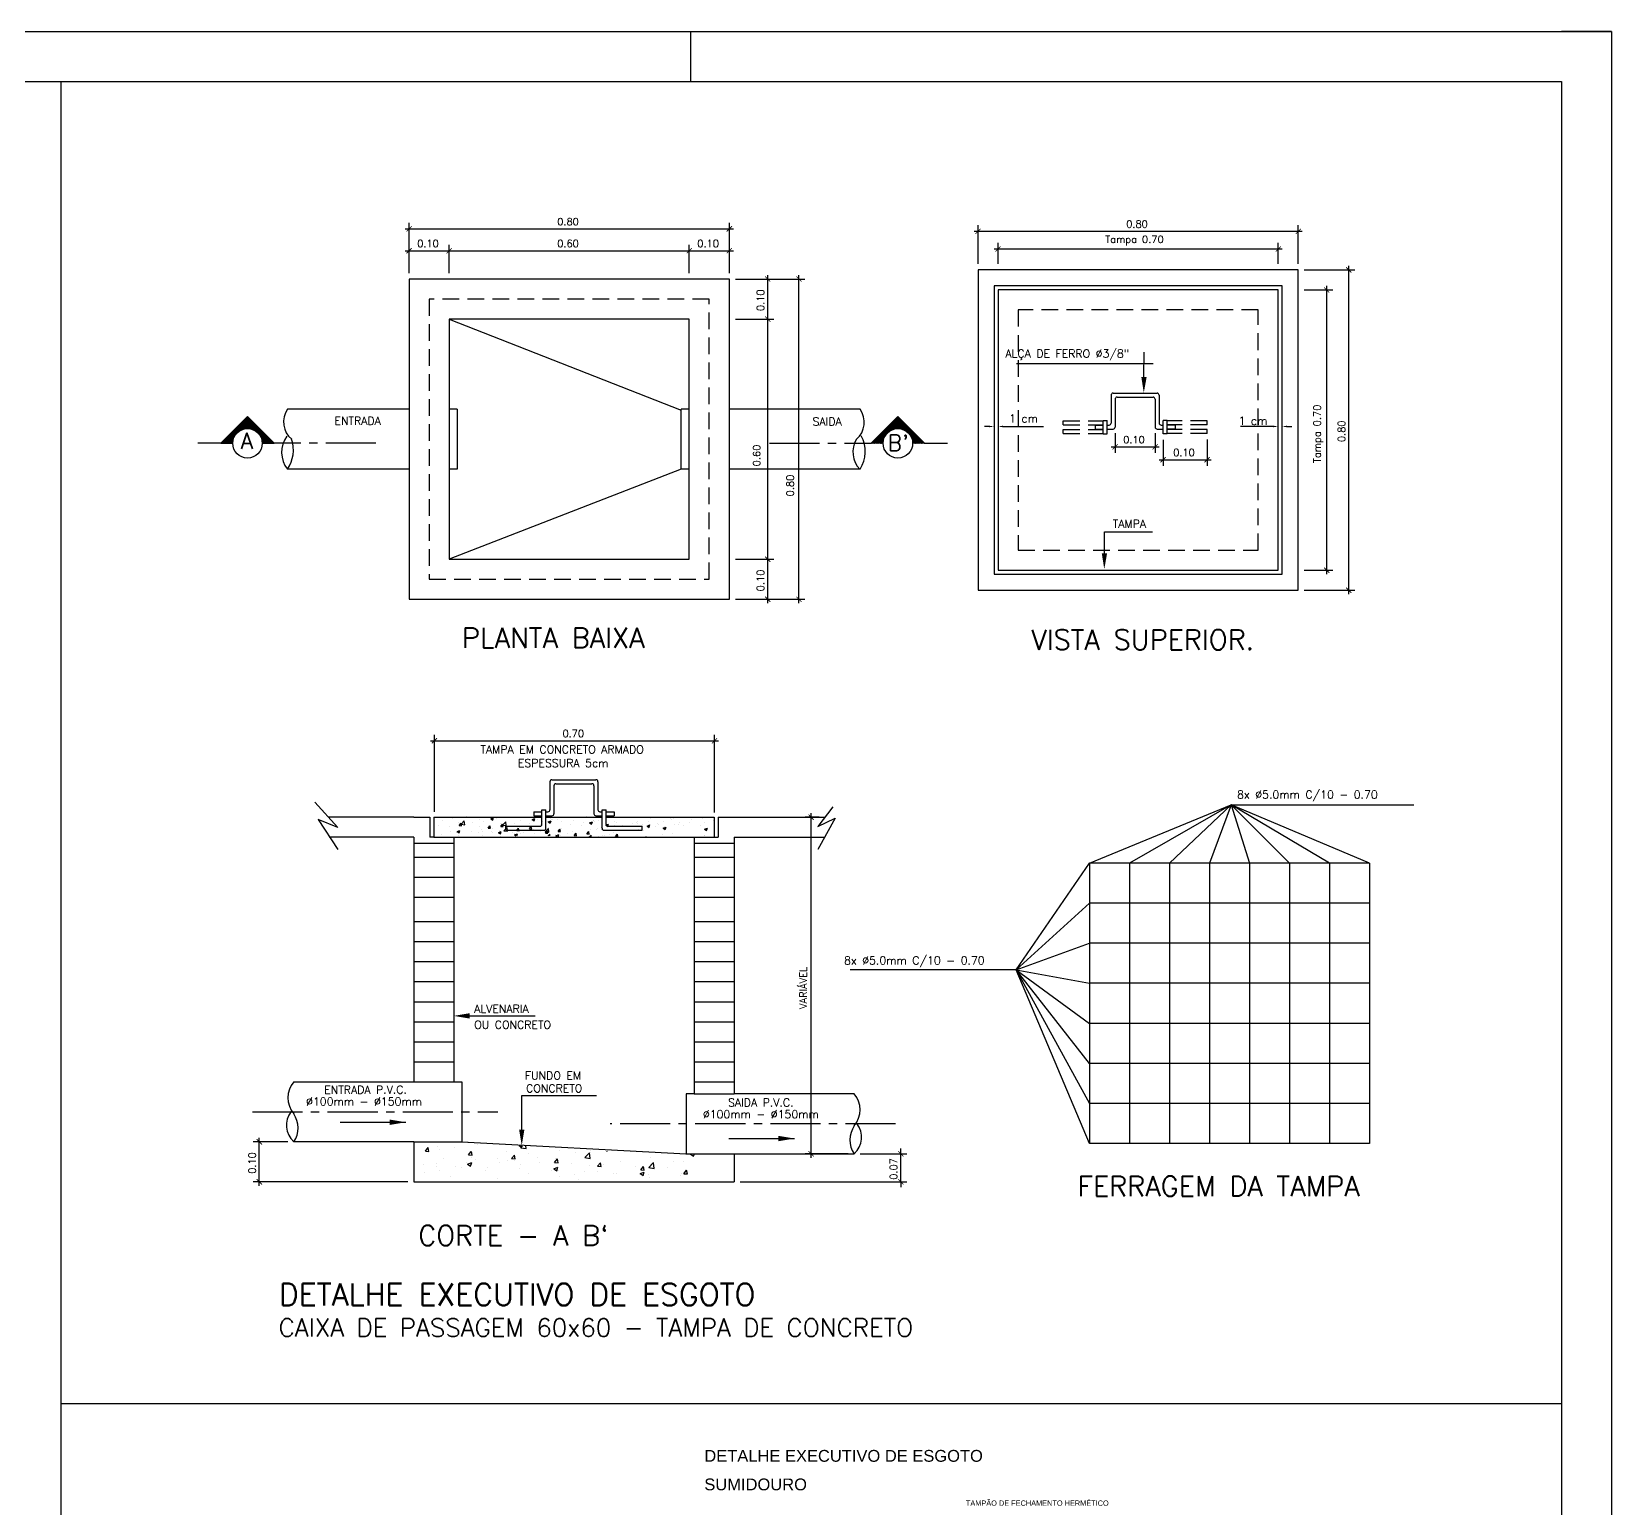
# Model space of a CAD drawing. Header units: millimetres. Extents: x 1111 to 1959, y -391 to -319.
# Drawn here: x 1489.32 to 1513, y -368.62 to -346.49 of the extents above; entities that cross this region are included whole.
import ezdxf
from ezdxf.enums import TextEntityAlignment as Align

# ---------------------------------------------------------------- set-up
doc = ezdxf.new("R2010")
doc.units = ezdxf.units.MM
for name, pattern in [('CENTER2', [1.125, 0.75, -0.125, 0.125, -0.125]), ('HIDDEN', [0.375, 0.25, -0.125]), ('HIDDENX2', [0.75, 0.5, -0.25])]:
    doc.linetypes.add(name, pattern=pattern)
for name, color, linetype in [('CERCAD-1', 1, 'Continuous'), ('CERCAD-2', 7, 'Continuous'), ('DETALLHES_CAIXAS', 3, 'Continuous'), ('LINHACORTE', 2, 'Continuous'), ('TEXTO', 3, 'Continuous'), ('TEXTO-TUBULACAO', 3, 'Continuous'), ('TXT_0', 7, 'Continuous'), ('TXT_1', 2, 'Continuous')]:
    doc.layers.add(name, color=color, linetype=linetype)
doc.layers.add('DI-Títulos', color=3, linetype='Continuous', lineweight=30)
doc.layers.add('TQ-Tubos detalhe', color=1, linetype='Continuous', lineweight=30)
doc.styles.add('ADITIVOCAD', font='ROMANS.shx')
doc.styles.add('ARIAL', font='arial.ttf', dxfattribs={"height": 2})
doc.styles.add('ROMANS', font='romans')

# ---------------------------------------------------------------- blocks, each defined once
blk = doc.blocks.new('*X99')
at = {"color": 0}
for p, q in [((101.59, 65.457), (101.923, 65.79)), ((101.608, 65.457), (101.932, 65.781)), ((101.626, 65.457), (101.941, 65.772)), ((101.643, 65.457), (101.95, 65.763)), ((101.661, 65.457), (101.958, 65.755)), ((101.847, 65.626), (101.967, 65.746)), ((101.944, 65.64), (101.857, 65.727)), ((101.966, 65.636), (101.866, 65.736)), ((101.874, 65.635), (101.976, 65.737)), ((101.993, 65.627), (101.875, 65.745)), ((102.035, 65.602), (101.884, 65.754)), ((102.198, 65.457), (101.893, 65.762)), ((101.897, 65.64), (101.985, 65.728)), ((102.216, 65.457), (101.901, 65.771)), ((102.233, 65.457), (101.91, 65.78)), ((102.251, 65.457), (101.919, 65.789)), ((101.721, 65.457), (101.654, 65.524)), ((101.737, 65.458), (101.663, 65.533)), ((101.738, 65.475), (101.672, 65.541)), ((101.679, 65.457), (101.753, 65.531)), ((101.74, 65.49), (101.68, 65.55)), ((101.744, 65.505), (101.689, 65.559)), ((101.748, 65.518), (101.698, 65.568)), ((101.753, 65.531), (101.707, 65.577)), ((101.759, 65.543), (101.716, 65.586)), ((101.765, 65.554), (101.725, 65.594)), ((101.772, 65.565), (101.733, 65.603)), ((101.78, 65.575), (101.742, 65.612)), ((101.788, 65.584), (101.751, 65.621)), ((101.797, 65.593), (101.76, 65.63)), ((101.807, 65.601), (101.769, 65.639)), ((101.817, 65.609), (101.778, 65.648)), ((101.827, 65.615), (101.787, 65.656)), ((101.839, 65.622), (101.795, 65.665)), ((101.851, 65.627), (101.804, 65.674)), ((101.864, 65.632), (101.813, 65.683)), ((101.878, 65.636), (101.822, 65.692)), ((101.892, 65.639), (101.831, 65.701)), ((101.908, 65.641), (101.84, 65.709)), ((101.925, 65.641), (101.848, 65.718)), ((101.916, 65.641), (101.994, 65.719)), ((101.933, 65.641), (102.003, 65.71)), ((101.949, 65.639), (102.011, 65.702)), ((101.964, 65.636), (102.02, 65.693)), ((101.978, 65.633), (102.029, 65.684)), ((101.991, 65.628), (102.038, 65.675)), ((102.003, 65.622), (102.047, 65.666)), ((102.015, 65.616), (102.056, 65.657)), ((102.025, 65.609), (102.065, 65.649)), ((102.036, 65.602), (102.073, 65.64)), ((102.045, 65.594), (102.082, 65.631)), ((102.054, 65.585), (102.091, 65.622)), ((102.062, 65.576), (102.1, 65.613)), ((102.18, 65.457), (102.067, 65.571)), ((102.07, 65.566), (102.109, 65.604)), ((102.077, 65.555), (102.118, 65.595)), ((102.084, 65.544), (102.126, 65.587)), ((102.09, 65.532), (102.135, 65.578)), ((102.163, 65.457), (102.092, 65.528)), ((102.095, 65.52), (102.144, 65.569)), ((102.099, 65.506), (102.153, 65.56)), ((102.102, 65.492), (102.162, 65.551)), ((102.105, 65.477), (102.171, 65.542)), ((102.106, 65.46), (102.179, 65.534)), ((102.121, 65.457), (102.188, 65.525)), ((101.597, 65.457), (101.592, 65.462)), ((101.615, 65.457), (101.601, 65.471)), ((101.632, 65.457), (101.61, 65.48)), ((101.65, 65.457), (101.619, 65.488)), ((101.668, 65.457), (101.627, 65.497)), ((101.685, 65.457), (101.636, 65.506)), ((101.703, 65.457), (101.645, 65.515)), ((101.696, 65.457), (101.744, 65.504)), ((101.714, 65.457), (101.739, 65.482)), ((101.732, 65.457), (101.737, 65.463)), ((102.145, 65.457), (102.1, 65.502)), ((102.127, 65.457), (102.104, 65.48)), ((102.109, 65.457), (102.106, 65.461)), ((102.138, 65.457), (102.197, 65.516)), ((102.156, 65.457), (102.206, 65.507)), ((102.174, 65.457), (102.215, 65.498)), ((102.191, 65.457), (102.224, 65.489)), ((102.209, 65.457), (102.232, 65.481)), ((102.227, 65.457), (102.241, 65.472)), ((102.244, 65.457), (102.25, 65.463))]:
    blk.add_line(p, q, dxfattribs=at)

msp = doc.modelspace()

# ---------------------------------------------------------------- linework, layer by layer
at = {"layer": 'CERCAD-1'}
msp.add_lwpolyline([(1512.251, -390.141), (1449.251, -390.141), (1449.251, -347.241), (1512.251, -347.241)], close=True, dxfattribs=at)
at = {"layer": 'CERCAD-2'}
for p, q in [((1448.501, -346.491), (1513.001, -346.491)), ((1499.201, -347.241), (1499.201, -346.491)), ((1513.001, -346.491), (1512.251, -346.491)), ((1513.001, -346.491), (1513.001, -390.891))]:
    msp.add_line(p, q, dxfattribs=at)
at = {"layer": 'DETALLHES_CAIXAS'}
for p, q in [((1499.778, -350.199), (1494.978, -350.199)), ((1494.978, -350.199), (1494.978, -354.999)), ((1499.778, -354.999), (1499.778, -350.199)), ((1508.007, -350.363), (1503.807, -350.363)), ((1503.807, -350.363), (1503.807, -354.563)), ((1508.007, -354.563), (1508.007, -350.363)), ((1499.178, -350.799), (1495.578, -350.799)), ((1495.578, -350.799), (1495.578, -354.399)), ((1499.178, -354.399), (1499.178, -350.799)), ((1495.578, -354.399), (1499.178, -354.399)), ((1503.807, -354.563), (1508.007, -354.563)), ((1494.978, -354.999), (1499.778, -354.999)), ((1495.049, -358.264), (1493.768, -358.264)), ((1495.049, -358.264), (1495.29, -358.264)), ((1495.29, -358.264), (1495.29, -358.564)), ((1495.349, -358.264), (1496.969, -358.264)), ((1495.349, -358.264), (1495.349, -358.564)), ((1497.029, -358.264), (1497.869, -358.264)), ((1497.629, -358.264), (1497.869, -358.264)), ((1497.929, -358.264), (1499.549, -358.264)), ((1499.549, -358.264), (1499.549, -358.564)), ((1499.61, -358.264), (1499.849, -358.264)), ((1499.61, -358.264), (1499.61, -358.564)), ((1499.849, -358.264), (1501.213, -358.264)), ((1495.049, -358.564), (1493.781, -358.564)), ((1495.049, -358.564), (1495.049, -360.429)), ((1495.349, -358.564), (1495.29, -358.564)), ((1495.349, -358.564), (1499.549, -358.564)), ((1495.649, -358.564), (1495.649, -360.429)), ((1499.249, -358.564), (1499.249, -360.429)), ((1499.549, -358.564), (1499.61, -358.564)), ((1499.849, -358.564), (1499.849, -360.429)), ((1499.849, -358.564), (1501.213, -358.564)), ((1495.049, -358.654), (1495.649, -358.654)), ((1499.249, -358.654), (1499.849, -358.654)), ((1495.049, -358.864), (1495.649, -358.864)), ((1499.249, -358.864), (1499.849, -358.864)), ((1509.375, -358.954), (1505.175, -358.954)), ((1505.175, -358.954), (1505.175, -363.154)), ((1505.775, -358.954), (1505.775, -363.154)), ((1506.375, -358.954), (1506.375, -363.154)), ((1506.975, -358.954), (1506.975, -363.154)), ((1507.575, -358.954), (1507.575, -363.154)), ((1508.175, -358.954), (1508.175, -363.154)), ((1508.775, -358.954), (1508.775, -363.154)), ((1509.375, -358.954), (1509.375, -363.154)), ((1495.049, -359.164), (1495.649, -359.164)), ((1499.249, -359.164), (1499.849, -359.164)), ((1495.049, -359.464), (1495.649, -359.464)), ((1499.249, -359.464), (1499.849, -359.464)), ((1509.375, -359.554), (1505.175, -359.554)), ((1495.049, -359.829), (1495.649, -359.829)), ((1499.249, -359.829), (1499.849, -359.829)), ((1495.049, -360.129), (1495.649, -360.129)), ((1499.249, -360.129), (1499.849, -360.129)), ((1509.375, -360.154), (1505.175, -360.154)), ((1495.049, -360.429), (1495.049, -362.229)), ((1495.049, -360.429), (1495.649, -360.429)), ((1495.649, -360.429), (1495.649, -362.229)), ((1499.249, -360.429), (1499.249, -362.409)), ((1499.249, -360.429), (1499.849, -360.429)), ((1499.849, -360.429), (1499.849, -362.409)), ((1495.049, -360.729), (1495.649, -360.729)), ((1499.249, -360.729), (1499.849, -360.729)), ((1509.375, -360.754), (1505.175, -360.754)), ((1495.049, -361.029), (1495.649, -361.029)), ((1499.249, -361.029), (1499.849, -361.029)), ((1495.049, -361.329), (1495.649, -361.329)), ((1499.249, -361.329), (1499.849, -361.329)), ((1509.375, -361.354), (1505.175, -361.354)), ((1495.049, -361.629), (1495.649, -361.629)), ((1499.249, -361.629), (1499.849, -361.629)), ((1495.049, -361.929), (1495.649, -361.929)), ((1499.249, -361.929), (1499.849, -361.929)), ((1509.375, -361.954), (1505.175, -361.954)), ((1495.049, -362.229), (1495.649, -362.229)), ((1499.249, -362.229), (1499.849, -362.229)), ((1499.249, -362.409), (1499.849, -362.409)), ((1509.375, -362.554), (1505.175, -362.554)), ((1495.049, -363.129), (1495.049, -363.729)), ((1495.049, -363.129), (1495.769, -363.129)), ((1495.769, -363.129), (1499.129, -363.309)), ((1509.375, -363.154), (1505.175, -363.154)), ((1499.129, -363.309), (1499.849, -363.309)), ((1499.849, -363.309), (1499.849, -363.729)), ((1495.049, -363.729), (1499.849, -363.729))]:
    msp.add_line(p, q, dxfattribs=at)
at = {"layer": 'LINHACORTE', "linetype": 'CENTER2'}
for p, q in [((1492.153, -352.661), (1491.811, -352.661)), ((1494.48, -352.661), (1492.955, -352.661)), ((1500.379, -352.661), (1501.904, -352.661)), ((1502.706, -352.661), (1503.047, -352.661))]:
    msp.add_line(p, q, dxfattribs=at)
at = {"layer": 'TQ-Tubos detalhe'}
for p, q in [((1489.76, -390.141), (1489.76, -347.241)), ((1512.251, -367.058), (1489.76, -367.058))]:
    msp.add_line(p, q, dxfattribs=at)
at = {"layer": 'TXT_0', "linetype": 'ByBlock'}
for p, q in [((1494.918, -349.447), (1499.838, -349.447)), ((1494.978, -350.109), (1494.978, -349.357)), ((1499.778, -350.109), (1499.778, -349.357)), ((1503.447, -349.484), (1508.367, -349.484)), ((1503.507, -349.973), (1503.507, -349.394)), ((1508.307, -349.973), (1508.307, -349.394)), ((1494.918, -349.775), (1495.638, -349.775)), ((1494.978, -350.109), (1494.978, -349.685)), ((1495.518, -349.775), (1499.238, -349.775)), ((1495.578, -350.109), (1495.578, -349.685)), ((1495.578, -350.109), (1495.578, -349.685)), ((1499.118, -349.775), (1499.838, -349.775)), ((1499.178, -350.109), (1499.178, -349.685)), ((1499.178, -350.109), (1499.178, -349.685)), ((1499.778, -350.109), (1499.778, -349.685)), ((1503.747, -349.749), (1508.067, -349.749)), ((1503.807, -349.973), (1503.807, -349.659)), ((1508.007, -349.973), (1508.007, -349.659)), ((1509.064, -354.923), (1509.064, -350.003)), ((1499.868, -350.199), (1500.911, -350.199)), ((1499.868, -350.199), (1500.444, -350.199)), ((1500.354, -350.859), (1500.354, -350.139)), ((1500.821, -355.059), (1500.821, -350.139)), ((1508.397, -350.063), (1509.154, -350.063)), ((1508.397, -350.363), (1508.823, -350.363)), ((1508.733, -354.623), (1508.733, -350.303)), ((1500.354, -354.459), (1500.354, -350.739)), ((1499.868, -350.799), (1500.444, -350.799)), ((1499.868, -350.799), (1500.444, -350.799)), ((1503.674, -352.409), (1503.602, -352.409)), ((1503.879, -352.409), (1503.951, -352.409)), ((1503.951, -352.409), (1504.486, -352.409)), ((1505.561, -352.509), (1505.561, -352.804)), ((1506.161, -352.509), (1506.161, -352.804)), ((1506.281, -352.611), (1506.281, -352.997)), ((1506.941, -352.605), (1506.941, -352.997)), ((1507.862, -352.409), (1507.442, -352.409)), ((1507.934, -352.409), (1507.862, -352.409)), ((1508.139, -352.409), (1508.211, -352.409)), ((1505.501, -352.714), (1506.221, -352.714)), ((1506.221, -352.907), (1507.001, -352.907)), ((1499.868, -354.399), (1500.444, -354.399)), ((1499.868, -354.399), (1500.444, -354.399)), ((1500.354, -355.059), (1500.354, -354.339)), ((1508.397, -354.563), (1508.823, -354.563)), ((1499.868, -354.999), (1500.911, -354.999)), ((1499.868, -354.999), (1500.444, -354.999)), ((1508.397, -354.863), (1509.154, -354.863)), ((1495.296, -357.119), (1499.616, -357.119)), ((1495.356, -358.185), (1495.356, -357.029)), ((1499.556, -358.194), (1499.556, -357.029)), ((1501.123, -358.264), (1500.913, -358.264)), ((1501.003, -363.369), (1501.003, -358.204)), ((1493.159, -363.129), (1492.642, -363.129)), ((1492.732, -363.789), (1492.732, -363.069)), ((1502.348, -363.309), (1502.348, -363.231)), ((1501.559, -363.309), (1500.913, -363.309)), ((1501.739, -363.309), (1502.438, -363.309)), ((1502.348, -363.729), (1502.348, -363.309)), ((1494.959, -363.729), (1492.642, -363.729)), ((1499.939, -363.729), (1502.438, -363.729)), ((1502.348, -363.729), (1502.348, -363.807))]:
    msp.add_line(p, q, dxfattribs=at)
at = {"layer": 'TXT_0'}
for p, q in [((1508.307, -350.063), (1503.507, -350.063)), ((1503.507, -350.063), (1503.507, -354.863)), ((1508.307, -354.863), (1508.307, -350.063)), ((1508.067, -350.303), (1503.747, -350.303)), ((1503.747, -350.303), (1503.747, -354.623)), ((1508.067, -354.623), (1508.067, -350.303)), ((1495.578, -350.799), (1499.058, -352.162)), ((1505.994, -351.666), (1505.997, -351.297)), ((1506.134, -351.47), (1504.082, -351.47)), ((1505.531, -351.909), (1506.191, -351.909)), ((1494.978, -352.149), (1493.153, -352.149)), ((1495.698, -352.149), (1495.578, -352.149)), ((1495.698, -352.149), (1495.698, -353.049)), ((1499.178, -352.149), (1499.058, -352.149)), ((1499.058, -353.049), (1499.058, -352.149)), ((1501.737, -352.149), (1499.778, -352.149)), ((1505.501, -351.939), (1505.501, -352.359)), ((1505.561, -351.999), (1505.561, -352.419)), ((1505.591, -351.969), (1506.131, -351.969)), ((1506.161, -351.999), (1506.161, -352.419)), ((1506.221, -351.939), (1506.221, -352.359)), ((1505.261, -352.389), (1505.381, -352.389)), ((1505.261, -352.389), (1505.261, -352.449)), ((1505.381, -352.521), (1505.381, -352.317)), ((1505.381, -352.317), (1505.441, -352.317)), ((1505.441, -352.521), (1505.441, -352.317)), ((1505.441, -352.389), (1505.471, -352.389)), ((1506.251, -352.389), (1506.281, -352.389)), ((1506.341, -352.317), (1506.281, -352.317)), ((1506.281, -352.521), (1506.281, -352.317)), ((1506.341, -352.521), (1506.341, -352.317)), ((1506.461, -352.389), (1506.341, -352.389)), ((1506.461, -352.389), (1506.461, -352.449)), ((1505.261, -352.449), (1505.381, -352.449)), ((1505.381, -352.521), (1505.441, -352.521)), ((1505.441, -352.449), (1505.531, -352.449)), ((1506.191, -352.449), (1506.281, -352.449)), ((1506.341, -352.521), (1506.281, -352.521)), ((1506.461, -352.449), (1506.341, -352.449)), ((1494.978, -353.049), (1493.153, -353.049)), ((1499.058, -353.048), (1495.578, -354.399)), ((1495.698, -353.049), (1495.578, -353.049)), ((1499.178, -353.049), (1499.058, -353.049)), ((1501.737, -353.049), (1499.778, -353.049)), ((1505.401, -354.308), (1505.404, -353.986)), ((1505.404, -353.986), (1506.122, -353.986)), ((1503.747, -354.623), (1508.067, -354.623)), ((1503.507, -354.863), (1508.307, -354.863)), ((1497.089, -357.732), (1497.089, -358.152)), ((1497.119, -357.702), (1497.779, -357.702)), ((1497.149, -357.792), (1497.149, -358.212)), ((1497.179, -357.762), (1497.719, -357.762)), ((1497.749, -357.792), (1497.749, -358.212)), ((1497.809, -357.732), (1497.809, -358.152)), ((1493.563, -358.038), (1493.909, -358.419)), ((1505.175, -358.954), (1507.302, -358.077)), ((1507.302, -358.077), (1505.775, -358.954)), ((1506.375, -358.954), (1507.302, -358.077)), ((1507.302, -358.077), (1506.975, -358.954)), ((1509.375, -358.954), (1507.302, -358.077)), ((1508.775, -358.954), (1507.302, -358.077)), ((1507.302, -358.077), (1510.037, -358.077)), ((1507.302, -358.077), (1507.575, -358.954)), ((1507.302, -358.077), (1508.175, -358.954)), ((1493.909, -358.419), (1493.615, -358.298)), ((1493.615, -358.298), (1493.909, -358.748)), ((1495.472, -358.311), (1495.472, -358.311)), ((1495.622, -358.291), (1495.622, -358.291)), ((1495.759, -358.369), (1495.805, -358.32)), ((1495.812, -358.377), (1495.805, -358.32)), ((1495.838, -358.248), (1495.838, -358.248)), ((1495.849, -358.261), (1495.849, -358.261)), ((1496.033, -358.301), (1496.033, -358.301)), ((1496.092, -358.324), (1496.092, -358.324)), ((1496.158, -358.261), (1496.158, -358.261)), ((1496.2, -358.287), (1496.242, -358.271)), ((1496.2, -358.287), (1496.23, -358.307)), ((1496.23, -358.307), (1496.242, -358.271)), ((1496.242, -358.305), (1496.242, -358.305)), ((1496.281, -358.288), (1496.281, -358.288)), ((1496.341, -358.259), (1496.341, -358.259)), ((1496.458, -358.261), (1496.458, -358.261)), ((1496.469, -358.275), (1496.469, -358.275)), ((1496.479, -358.275), (1496.479, -358.275)), ((1496.653, -358.315), (1496.653, -358.315)), ((1496.779, -358.275), (1496.779, -358.275)), ((1496.821, -358.301), (1496.863, -358.285)), ((1496.821, -358.301), (1496.851, -358.321)), ((1496.849, -358.182), (1496.849, -358.242)), ((1496.849, -358.182), (1496.969, -358.182)), ((1496.849, -358.242), (1496.969, -358.242)), ((1496.851, -358.321), (1496.863, -358.285)), ((1496.901, -358.302), (1496.901, -358.302)), ((1496.961, -358.272), (1496.961, -358.272)), ((1496.969, -358.37), (1496.969, -358.152)), ((1496.969, -358.152), (1497.029, -358.152)), ((1497.029, -358.43), (1497.029, -358.152)), ((1497.029, -358.182), (1497.059, -358.182)), ((1497.029, -358.242), (1497.119, -358.242)), ((1497.063, -358.335), (1497.105, -358.319)), ((1497.093, -358.355), (1497.105, -358.319)), ((1497.099, -358.288), (1497.099, -358.288)), ((1497.119, -358.302), (1497.119, -358.302)), ((1497.125, -358.3), (1497.125, -358.3)), ((1497.204, -358.299), (1497.204, -358.299)), ((1497.439, -358.315), (1497.439, -358.315)), ((1497.633, -358.248), (1497.633, -358.248)), ((1497.74, -358.315), (1497.74, -358.315)), ((1497.745, -358.314), (1497.745, -358.314)), ((1497.779, -358.242), (1497.869, -358.242)), ((1497.824, -358.312), (1497.824, -358.312)), ((1497.839, -358.182), (1497.869, -358.182)), ((1497.869, -358.152), (1497.929, -358.152)), ((1497.869, -358.43), (1497.869, -358.152)), ((1497.871, -358.25), (1497.871, -358.25)), ((1497.929, -358.37), (1497.929, -358.152)), ((1497.929, -358.182), (1498.049, -358.182)), ((1497.929, -358.242), (1498.049, -358.242)), ((1497.954, -358.262), (1497.954, -358.262)), ((1498.049, -358.182), (1498.049, -358.242)), ((1498.254, -358.262), (1498.254, -358.262)), ((1498.274, -358.275), (1498.274, -358.275)), ((1498.491, -358.263), (1498.491, -358.263)), ((1498.574, -358.275), (1498.574, -358.275)), ((1498.594, -358.289), (1498.594, -358.289)), ((1498.753, -358.27), (1498.753, -358.27)), ((1498.786, -358.324), (1498.786, -358.324)), ((1498.894, -358.289), (1498.894, -358.289)), ((1498.914, -358.302), (1498.914, -358.302)), ((1498.938, -358.286), (1498.938, -358.286)), ((1499.215, -358.303), (1499.215, -358.303)), ((1499.374, -358.283), (1499.374, -358.283)), ((1499.535, -358.316), (1499.535, -358.316)), ((1499.558, -358.3), (1499.558, -358.3)), ((1501.33, -358.108), (1501.104, -358.402)), ((1501.104, -358.402), (1501.364, -358.281)), ((1501.364, -358.281), (1501.104, -358.748)), ((1495.418, -358.384), (1495.418, -358.384)), ((1495.464, -358.528), (1495.464, -358.528)), ((1495.581, -358.408), (1495.581, -358.408)), ((1495.592, -358.472), (1495.592, -358.472)), ((1495.691, -358.498), (1495.691, -358.498)), ((1495.696, -358.481), (1495.738, -358.464)), ((1495.696, -358.481), (1495.726, -358.501)), ((1495.721, -358.346), (1495.721, -358.346)), ((1495.725, -358.54), (1495.725, -358.54)), ((1495.726, -358.501), (1495.738, -358.464)), ((1495.729, -358.389), (1495.758, -358.354)), ((1495.729, -358.389), (1495.765, -358.392)), ((1495.765, -358.392), (1495.758, -358.354)), ((1495.759, -358.369), (1495.812, -358.377)), ((1495.912, -358.486), (1495.912, -358.486)), ((1495.931, -358.348), (1495.931, -358.348)), ((1496.025, -358.501), (1496.025, -358.501)), ((1496.038, -358.398), (1496.038, -358.398)), ((1496.07, -358.448), (1496.07, -358.448)), ((1496.075, -358.48), (1496.075, -358.48)), ((1496.084, -358.541), (1496.084, -358.541)), ((1496.16, -358.427), (1496.189, -358.392)), ((1496.16, -358.427), (1496.196, -358.43)), ((1496.196, -358.43), (1496.189, -358.392)), ((1496.201, -358.422), (1496.201, -358.422)), ((1496.213, -358.486), (1496.213, -358.486)), ((1496.22, -358.428), (1496.22, -358.428)), ((1496.233, -358.499), (1496.233, -358.499)), ((1496.312, -358.511), (1496.312, -358.511)), ((1496.317, -358.494), (1496.359, -358.478)), ((1496.317, -358.494), (1496.347, -358.514)), ((1496.333, -358.459), (1496.333, -358.459)), ((1496.341, -358.36), (1496.341, -358.36)), ((1496.345, -358.554), (1496.345, -358.554)), ((1496.347, -358.514), (1496.359, -358.478)), ((1496.35, -358.403), (1496.379, -358.368)), ((1496.35, -358.403), (1496.386, -358.406)), ((1496.379, -358.382), (1496.426, -358.334)), ((1496.386, -358.406), (1496.379, -358.368)), ((1496.379, -358.382), (1496.432, -358.391)), ((1496.399, -358.468), (1496.446, -358.419)), ((1496.399, -358.468), (1496.452, -358.476)), ((1496.425, -358.42), (1496.425, -358.42)), ((1496.432, -358.391), (1496.426, -358.334)), ((1496.429, -358.46), (1496.429, -358.4)), ((1496.429, -358.4), (1496.939, -358.4)), ((1496.429, -358.46), (1496.999, -358.46)), ((1496.452, -358.476), (1496.446, -358.419)), ((1496.448, -358.398), (1496.448, -358.398)), ((1496.533, -358.499), (1496.533, -358.499)), ((1496.551, -358.362), (1496.551, -358.362)), ((1496.553, -358.513), (1496.553, -358.513)), ((1496.559, -358.529), (1496.601, -358.513)), ((1496.559, -358.529), (1496.581, -358.544)), ((1496.59, -358.464), (1496.619, -358.43)), ((1496.59, -358.464), (1496.626, -358.467)), ((1496.59, -358.544), (1496.601, -358.513)), ((1496.626, -358.467), (1496.619, -358.43)), ((1496.637, -358.42), (1496.637, -358.42)), ((1496.646, -358.514), (1496.646, -358.514)), ((1496.691, -358.462), (1496.691, -358.462)), ((1496.695, -358.494), (1496.695, -358.494)), ((1496.775, -358.36), (1496.775, -358.36)), ((1496.78, -358.44), (1496.809, -358.406)), ((1496.78, -358.44), (1496.816, -358.443)), ((1496.816, -358.443), (1496.809, -358.406)), ((1496.841, -358.442), (1496.841, -358.442)), ((1496.853, -358.513), (1496.853, -358.513)), ((1496.948, -358.375), (1496.948, -358.375)), ((1496.954, -358.472), (1496.954, -358.472)), ((1496.977, -358.329), (1496.977, -358.329)), ((1497.019, -358.482), (1497.066, -358.433)), ((1497.019, -358.482), (1497.073, -358.49)), ((1497.02, -358.502), (1497.049, -358.467)), ((1497.02, -358.502), (1497.056, -358.505)), ((1497.045, -358.434), (1497.045, -358.434)), ((1497.046, -358.535), (1497.046, -358.535)), ((1497.056, -358.505), (1497.049, -358.467)), ((1497.062, -358.544), (1497.086, -358.519)), ((1497.063, -358.335), (1497.093, -358.355)), ((1497.073, -358.49), (1497.066, -358.433)), ((1497.068, -358.412), (1497.068, -358.412)), ((1497.089, -358.544), (1497.086, -358.519)), ((1497.173, -358.526), (1497.173, -358.526)), ((1497.179, -358.542), (1497.221, -358.526)), ((1497.179, -358.542), (1497.202, -358.558)), ((1497.194, -358.54), (1497.194, -358.54)), ((1497.21, -358.478), (1497.239, -358.443)), ((1497.21, -358.478), (1497.246, -358.481)), ((1497.21, -358.558), (1497.221, -358.526)), ((1497.246, -358.481), (1497.239, -358.443)), ((1497.249, -358.533), (1497.249, -358.533)), ((1497.256, -358.333), (1497.256, -358.333)), ((1497.257, -358.434), (1497.257, -358.434)), ((1497.354, -358.51), (1497.354, -358.51)), ((1497.395, -358.374), (1497.395, -358.374)), ((1497.425, -358.485), (1497.425, -358.485)), ((1497.451, -358.54), (1497.48, -358.505)), ((1497.451, -358.54), (1497.487, -358.543)), ((1497.487, -358.543), (1497.48, -358.505)), ((1497.569, -358.389), (1497.569, -358.389)), ((1497.597, -358.342), (1497.597, -358.342)), ((1497.641, -358.516), (1497.67, -358.481)), ((1497.641, -358.516), (1497.677, -358.519)), ((1497.667, -358.549), (1497.667, -358.549)), ((1497.677, -358.519), (1497.67, -358.481)), ((1497.682, -358.558), (1497.706, -358.532)), ((1497.683, -358.349), (1497.725, -358.333)), ((1497.683, -358.349), (1497.713, -358.369)), ((1497.704, -358.45), (1497.704, -358.45)), ((1497.709, -358.558), (1497.706, -358.532)), ((1497.713, -358.369), (1497.725, -358.333)), ((1497.76, -358.329), (1497.76, -358.329)), ((1497.791, -358.448), (1497.791, -358.448)), ((1497.803, -358.436), (1497.803, -358.436)), ((1497.814, -358.553), (1497.814, -358.553)), ((1497.859, -358.414), (1497.859, -358.414)), ((1497.864, -358.449), (1497.864, -358.449)), ((1497.869, -358.546), (1497.869, -358.546)), ((1497.877, -358.347), (1497.877, -358.347)), ((1497.899, -358.46), (1498.469, -358.46)), ((1497.909, -358.544), (1497.91, -358.543)), ((1497.91, -358.544), (1497.91, -358.543)), ((1497.925, -358.383), (1497.967, -358.367)), ((1497.925, -358.383), (1497.955, -358.403)), ((1497.955, -358.403), (1497.967, -358.367)), ((1497.959, -358.4), (1498.469, -358.4)), ((1497.974, -358.523), (1497.974, -358.523)), ((1498.045, -358.499), (1498.045, -358.499)), ((1498.053, -358.39), (1498.053, -358.39)), ((1498.06, -358.329), (1498.06, -358.329)), ((1498.071, -358.553), (1498.1, -358.519)), ((1498.071, -358.553), (1498.107, -358.556)), ((1498.08, -358.342), (1498.08, -358.342)), ((1498.107, -358.556), (1498.1, -358.519)), ((1498.172, -358.407), (1498.172, -358.407)), ((1498.181, -358.386), (1498.181, -358.386)), ((1498.324, -358.463), (1498.324, -358.463)), ((1498.332, -358.366), (1498.332, -358.366)), ((1498.38, -358.343), (1498.38, -358.343)), ((1498.4, -358.356), (1498.4, -358.356)), ((1498.403, -358.33), (1498.403, -358.33)), ((1498.423, -358.449), (1498.423, -358.449)), ((1498.469, -358.46), (1498.469, -358.4)), ((1498.475, -358.369), (1498.475, -358.369)), ((1498.484, -358.463), (1498.484, -358.463)), ((1498.529, -358.558), (1498.53, -358.556)), ((1498.531, -358.558), (1498.53, -358.556)), ((1498.545, -358.397), (1498.587, -358.381)), ((1498.545, -358.397), (1498.575, -358.417)), ((1498.559, -358.336), (1498.559, -358.336)), ((1498.575, -358.417), (1498.587, -358.381)), ((1498.674, -358.403), (1498.674, -358.403)), ((1498.7, -358.356), (1498.7, -358.356)), ((1498.721, -358.37), (1498.721, -358.37)), ((1498.779, -358.523), (1498.779, -358.523)), ((1498.78, -358.523), (1498.78, -358.523)), ((1498.787, -358.431), (1498.829, -358.415)), ((1498.787, -358.431), (1498.817, -358.451)), ((1498.792, -358.421), (1498.792, -358.421)), ((1498.802, -358.399), (1498.802, -358.399)), ((1498.817, -358.451), (1498.829, -358.415)), ((1498.93, -358.503), (1498.93, -358.503)), ((1498.952, -358.38), (1498.952, -358.38)), ((1499.021, -358.37), (1499.021, -358.37)), ((1499.024, -358.343), (1499.024, -358.343)), ((1499.095, -358.382), (1499.095, -358.382)), ((1499.179, -358.35), (1499.179, -358.35)), ((1499.341, -358.383), (1499.341, -358.383)), ((1499.399, -358.537), (1499.399, -358.537)), ((1499.4, -358.536), (1499.4, -358.536)), ((1499.407, -358.337), (1499.407, -358.337)), ((1499.408, -358.445), (1499.45, -358.429)), ((1499.408, -358.445), (1499.438, -358.465)), ((1499.438, -358.465), (1499.45, -358.429)), ((1499.551, -358.517), (1499.551, -358.517)), ((1504.076, -360.554), (1505.175, -358.954)), ((1505.175, -359.554), (1504.076, -360.554)), ((1504.076, -360.554), (1505.175, -360.154)), ((1504.076, -360.554), (1501.587, -360.554)), ((1505.175, -361.954), (1504.076, -360.554)), ((1504.076, -360.554), (1505.175, -362.554)), ((1505.175, -363.154), (1504.076, -360.554)), ((1504.076, -360.554), (1505.175, -361.354)), ((1504.076, -360.554), (1505.175, -360.754)), ((1495.884, -361.242), (1496.868, -361.242)), ((1493.249, -362.229), (1495.049, -362.229)), ((1495.649, -362.229), (1495.769, -362.229)), ((1495.769, -362.229), (1495.769, -363.141)), ((1496.666, -362.945), (1496.666, -362.435)), ((1496.666, -362.435), (1497.787, -362.435)), ((1499.249, -362.409), (1499.129, -362.409)), ((1499.129, -362.409), (1499.129, -363.321)), ((1501.649, -362.409), (1499.849, -362.409)), ((1493.943, -362.836), (1494.927, -362.836)), ((1495.049, -363.129), (1493.249, -363.129)), ((1495.222, -363.268), (1495.265, -363.216)), ((1495.222, -363.268), (1495.275, -363.273)), ((1495.275, -363.273), (1495.265, -363.216)), ((1495.359, -363.129), (1495.36, -363.13)), ((1495.36, -363.13), (1495.361, -363.129)), ((1495.398, -363.2), (1495.398, -363.2)), ((1495.44, -363.237), (1495.44, -363.237)), ((1495.665, -363.208), (1495.665, -363.208)), ((1495.853, -363.143), (1495.853, -363.143)), ((1495.867, -363.324), (1495.91, -363.273)), ((1495.921, -363.329), (1495.911, -363.273)), ((1496.006, -363.163), (1496.006, -363.163)), ((1496.433, -363.276), (1496.433, -363.276)), ((1496.629, -363.185), (1496.654, -363.202)), ((1496.652, -363.217), (1496.679, -363.188)), ((1496.652, -363.217), (1496.732, -363.229)), ((1496.654, -363.202), (1496.659, -363.187)), ((1496.732, -363.229), (1496.727, -363.191)), ((1497.226, -363.254), (1497.226, -363.254)), ((1497.472, -363.294), (1497.472, -363.294)), ((1497.612, -363.366), (1497.682, -363.293)), ((1497.692, -363.378), (1497.682, -363.293)), ((1497.698, -363.264), (1497.698, -363.264)), ((1497.698, -363.294), (1497.698, -363.294)), ((1497.943, -363.271), (1497.947, -363.274)), ((1497.947, -363.274), (1497.948, -363.271)), ((1499.77, -363.08), (1500.754, -363.08)), ((1495.197, -363.475), (1495.197, -363.475)), ((1495.383, -363.457), (1495.383, -363.457)), ((1495.387, -363.5), (1495.387, -363.5)), ((1495.488, -363.375), (1495.488, -363.375)), ((1495.678, -363.496), (1495.678, -363.496)), ((1495.769, -363.518), (1495.769, -363.518)), ((1495.842, -363.442), (1495.842, -363.442)), ((1495.853, -363.462), (1495.916, -363.438)), ((1495.853, -363.462), (1495.898, -363.492)), ((1495.867, -363.324), (1495.921, -363.329)), ((1495.898, -363.492), (1495.916, -363.438)), ((1495.908, -363.366), (1495.908, -363.366)), ((1495.969, -363.395), (1495.969, -363.395)), ((1496.158, -363.516), (1496.158, -363.516)), ((1496.309, -363.375), (1496.309, -363.375)), ((1496.338, -363.443), (1496.338, -363.443)), ((1496.449, -363.415), (1496.449, -363.415)), ((1496.513, -363.381), (1496.556, -363.329)), ((1496.513, -363.381), (1496.566, -363.386)), ((1496.566, -363.386), (1496.556, -363.329)), ((1496.563, -363.413), (1496.563, -363.413)), ((1496.639, -363.536), (1496.639, -363.536)), ((1496.648, -363.474), (1496.648, -363.474)), ((1496.772, -363.311), (1496.772, -363.311)), ((1496.904, -363.369), (1496.904, -363.369)), ((1496.929, -363.436), (1496.929, -363.436)), ((1497.146, -363.534), (1497.209, -363.51)), ((1497.146, -363.534), (1497.191, -363.564)), ((1497.158, -363.437), (1497.202, -363.386)), ((1497.158, -363.437), (1497.212, -363.442)), ((1497.173, -363.384), (1497.173, -363.384)), ((1497.191, -363.564), (1497.209, -363.51)), ((1497.212, -363.442), (1497.202, -363.386)), ((1497.41, -363.456), (1497.41, -363.456)), ((1497.612, -363.366), (1497.692, -363.378)), ((1497.683, -363.486), (1497.683, -363.486)), ((1497.804, -363.494), (1497.847, -363.442)), ((1497.804, -363.494), (1497.857, -363.498)), ((1497.858, -363.499), (1497.847, -363.442)), ((1497.89, -363.476), (1497.89, -363.476)), ((1498.145, -363.423), (1498.145, -363.423)), ((1498.37, -363.499), (1498.37, -363.499)), ((1498.371, -363.497), (1498.371, -363.497)), ((1498.449, -363.55), (1498.493, -363.499)), ((1498.503, -363.555), (1498.493, -363.499)), ((1498.566, -363.519), (1498.566, -363.519)), ((1498.573, -363.515), (1498.643, -363.441)), ((1498.573, -363.515), (1498.653, -363.527)), ((1498.595, -363.47), (1498.595, -363.47)), ((1498.599, -363.365), (1498.599, -363.365)), ((1498.653, -363.527), (1498.643, -363.442)), ((1498.851, -363.517), (1498.851, -363.517)), ((1498.936, -363.425), (1498.936, -363.425)), ((1499.091, -363.429), (1499.091, -363.429)), ((1499.196, -363.316), (1499.213, -363.309)), ((1499.196, -363.316), (1499.241, -363.346)), ((1499.241, -363.346), (1499.249, -363.32)), ((1499.849, -363.309), (1501.649, -363.309)), ((1495.157, -363.729), (1495.16, -363.728)), ((1495.159, -363.729), (1495.16, -363.728)), ((1495.203, -363.592), (1495.203, -363.592)), ((1495.428, -363.563), (1495.428, -363.563)), ((1495.598, -363.654), (1495.598, -363.654)), ((1496.123, -363.564), (1496.123, -363.564)), ((1496.298, -363.674), (1496.298, -363.674)), ((1496.667, -363.723), (1496.667, -363.723)), ((1496.761, -363.611), (1496.761, -363.611)), ((1497.119, -363.557), (1497.119, -363.557)), ((1497.215, -363.553), (1497.215, -363.553)), ((1497.235, -363.649), (1497.235, -363.649)), ((1497.461, -363.619), (1497.461, -363.619)), ((1497.517, -363.699), (1497.517, -363.699)), ((1497.6, -363.577), (1497.6, -363.577)), ((1497.802, -363.574), (1497.802, -363.574)), ((1498.042, -363.609), (1498.042, -363.609)), ((1498.08, -363.597), (1498.08, -363.597)), ((1498.134, -363.722), (1498.134, -363.722)), ((1498.44, -363.606), (1498.503, -363.582)), ((1498.44, -363.606), (1498.484, -363.636)), ((1498.449, -363.55), (1498.503, -363.555)), ((1498.484, -363.636), (1498.503, -363.582)), ((1498.56, -363.617), (1498.56, -363.617)), ((1498.588, -363.665), (1498.588, -363.665)), ((1499.041, -363.638), (1499.041, -363.638)), ((1499.056, -363.597), (1499.056, -363.597)), ((1499.095, -363.607), (1499.138, -363.555)), ((1499.095, -363.607), (1499.149, -363.611)), ((1499.149, -363.611), (1499.138, -363.555))]:
    msp.add_line(p, q, dxfattribs=at)
at = {"layer": 'TXT_0', "linetype": 'HIDDEN'}
for p, q in [((1499.478, -350.499), (1495.278, -350.499)), ((1495.278, -350.499), (1495.278, -354.699)), ((1499.478, -354.699), (1499.478, -350.499)), ((1507.707, -350.663), (1504.107, -350.663)), ((1504.107, -350.663), (1504.107, -354.263)), ((1507.707, -354.263), (1507.707, -350.663)), ((1504.781, -352.383), (1504.781, -352.323)), ((1504.781, -352.323), (1505.381, -352.323)), ((1504.781, -352.383), (1505.381, -352.383)), ((1506.941, -352.323), (1506.341, -352.323)), ((1506.941, -352.383), (1506.341, -352.383)), ((1506.941, -352.383), (1506.941, -352.323)), ((1504.781, -352.515), (1504.781, -352.455)), ((1504.781, -352.455), (1505.381, -352.455)), ((1504.781, -352.515), (1505.381, -352.515)), ((1506.941, -352.455), (1506.341, -352.455)), ((1506.941, -352.515), (1506.341, -352.515)), ((1506.941, -352.515), (1506.941, -352.455)), ((1504.107, -354.263), (1507.707, -354.263)), ((1495.278, -354.699), (1499.478, -354.699))]:
    msp.add_line(p, q, dxfattribs=at)
at = {"layer": 'TXT_0', "linetype": 'CENTER2'}
for p, q in [((1492.631, -362.679), (1496.306, -362.679)), ((1502.268, -362.859), (1497.993, -362.859))]:
    msp.add_line(p, q, dxfattribs=at)
at = {"layer": 'TXT_0', "linetype": 'ByBlock', "const_width": 0.0117}
for points in [[(1495.017, -349.408), (1494.939, -349.486)], [(1499.739, -349.486), (1499.817, -349.408)], [(1503.546, -349.445), (1503.468, -349.523)], [(1508.268, -349.523), (1508.346, -349.445)], [(1495.017, -349.736), (1494.939, -349.814)], [(1495.539, -349.814), (1495.617, -349.736)], [(1495.617, -349.736), (1495.539, -349.814)], [(1499.139, -349.814), (1499.217, -349.736)], [(1499.217, -349.736), (1499.139, -349.814)], [(1499.739, -349.814), (1499.817, -349.736)], [(1503.846, -349.71), (1503.768, -349.788)], [(1507.968, -349.788), (1508.046, -349.71)], [(1509.103, -350.102), (1509.025, -350.024)], [(1500.393, -350.238), (1500.315, -350.16)], [(1500.86, -350.238), (1500.782, -350.16)], [(1508.772, -350.402), (1508.694, -350.324)], [(1500.315, -350.76), (1500.393, -350.838)], [(1500.393, -350.838), (1500.315, -350.76)], [(1505.6, -352.675), (1505.522, -352.753)], [(1506.122, -352.753), (1506.2, -352.675)], [(1506.32, -352.868), (1506.242, -352.946)], [(1506.902, -352.946), (1506.98, -352.868)], [(1500.393, -354.438), (1500.315, -354.36)], [(1500.315, -354.36), (1500.393, -354.438)], [(1508.694, -354.524), (1508.772, -354.602)], [(1500.315, -354.96), (1500.393, -355.038)], [(1500.782, -354.96), (1500.86, -355.038)], [(1509.025, -354.824), (1509.103, -354.902)], [(1495.395, -357.08), (1495.317, -357.158)], [(1499.517, -357.158), (1499.595, -357.08)], [(1501.042, -358.303), (1500.964, -358.225)], [(1492.771, -363.168), (1492.693, -363.09)], [(1500.964, -363.27), (1501.042, -363.348)], [(1502.309, -363.27), (1502.387, -363.348)], [(1492.693, -363.69), (1492.771, -363.768)], [(1502.387, -363.768), (1502.309, -363.69)]]:
    msp.add_lwpolyline(points, dxfattribs=at)
at = {"layer": 'TXT_0'}
for centre, radius, start, end in [((1505.531, -351.939), 0.03, 90, 180), ((1506.191, -351.939), 0.03, 0, 90), ((1493.435, -352.34), 0.34, 145.9888, 230.0652), ((1501.463, -352.347), 0.338, 311.1401, 35.7291), ((1505.591, -351.999), 0.03, 90, 180), ((1506.131, -351.999), 0.03, 0, 90), ((1505.471, -352.359), 0.03, 270, 0), ((1506.251, -352.359), 0.03, 180, 270), ((1493.483, -352.795), 0.417, 144.5889, 217.6466), ((1492.739, -352.762), 0.504, 325.2216, 18.6581), ((1501.993, -352.792), 0.363, 148.1249, 225.0838), ((1501.333, -352.784), 0.483, 326.7098, 28.8397), ((1505.531, -352.419), 0.03, 270, 0), ((1506.191, -352.419), 0.03, 180, 270), ((1497.119, -357.732), 0.03, 90, 180), ((1497.179, -357.792), 0.03, 90, 180), ((1497.719, -357.792), 0.03, 0, 90), ((1497.779, -357.732), 0.03, 0, 90), ((1497.059, -358.152), 0.03, 270, 0), ((1497.119, -358.212), 0.03, 270, 0), ((1497.779, -358.212), 0.03, 180, 270), ((1497.839, -358.152), 0.03, 180, 270), ((1496.939, -358.37), 0.03, 270, 0), ((1496.999, -358.43), 0.03, 270, 0), ((1497.899, -358.43), 0.03, 180, 270), ((1497.959, -358.37), 0.03, 180, 270), ((1493.531, -362.469), 0.37, 139.479, 220.1167), ((1501.368, -362.649), 0.37, 319.8833, 40.521), ((1493.475, -362.88), 0.336, 142.6939, 227.8378), ((1492.936, -362.92), 0.377, 326.2599, 34.1998), ((1501.963, -363.1), 0.377, 145.8002, 213.7401), ((1501.424, -363.06), 0.336, 312.1622, 37.3061)]:
    msp.add_arc(centre, radius, start, end, dxfattribs=at)
for points in [[(1506.034, -351.667), (1505.954, -351.666), (1505.991, -351.906)], [(1505.441, -354.309), (1505.361, -354.308), (1505.399, -354.548)], [(1495.884, -361.282), (1495.884, -361.202), (1495.644, -361.242)], [(1494.687, -362.796), (1494.686, -362.876), (1494.927, -362.836)], [(1496.706, -362.945), (1496.626, -362.945), (1496.666, -363.185)], [(1500.514, -363.04), (1500.514, -363.12), (1500.754, -363.08)]]:
    msp.add_solid(points, dxfattribs=at)
at = {"layer": 'TXT_0', "linetype": 'ByBlock'}
for points in [[(1503.674, -352.397), (1503.674, -352.421), (1503.746, -352.409)], [(1503.879, -352.397), (1503.879, -352.421), (1503.807, -352.409)], [(1507.935, -352.397), (1507.935, -352.421), (1508.007, -352.409)], [(1508.139, -352.397), (1508.139, -352.421), (1508.067, -352.409)]]:
    msp.add_solid(points, dxfattribs=at)
at = {"layer": 'TXT_1'}
for p, q in [((1492.153, -352.661), (1492.554, -352.26)), ((1492.554, -352.26), (1492.955, -352.661)), ((1502.305, -352.26), (1501.904, -352.661)), ((1502.706, -352.661), (1502.305, -352.26)), ((1492.153, -352.661), (1492.333, -352.661)), ((1492.775, -352.661), (1492.955, -352.661)), ((1502.084, -352.661), (1501.904, -352.661)), ((1502.706, -352.661), (1502.526, -352.661))]:
    msp.add_line(p, q, dxfattribs=at)
for centre in [(1492.554, -352.661), (1502.305, -352.661)]:
    msp.add_circle(centre, 0.221, dxfattribs=at)

# ---------------------------------------------------------------- block references
at = {"layer": 'TXT_1', "yscale": 1.199999999999999, "zscale": 1.199999999999999}
for p, xscale in [((1370.248, -431.21), 1.199999999999999), ((1624.611, -431.21), -1.199999999999999)]:
    msp.add_blockref('*X99', p, dxfattribs=dict(at, xscale=xscale))

# ---------------------------------------------------------------- texts
at = {"layer": 'DI-Títulos', "style": 'ARIAL'}
for s, height, p in [('DETALHE EXECUTIVO DE ESGOTO', 0.17697, (1499.403, -367.924)), ('SUMIDOURO', 0.177, (1499.403, -368.352))]:
    msp.add_text(s, height=height, dxfattribs=at).set_placement(p)
at = {"layer": 'TEXTO', "style": 'ADITIVOCAD'}
for s, height, p in [('DETALHE EXECUTIVO DE ESGOTO', 0.33, (1493.026, -365.582)), ('CAIXA DE PASSAGEM 60x60 - TAMPA DE CONCRETO', 0.27, (1493.021, -366.049))]:
    msp.add_text(s, height=height, dxfattribs=at).set_placement(p)
at = {"layer": 'TEXTO-TUBULACAO', "style": 'ADITIVOCAD'}
for s, p in [('PLANTA BAIXA', (1497.138, -355.576)), ('VISTA SUPERIOR.', (1505.975, -355.604)), ('FERRAGEM DA TAMPA', (1507.112, -363.794)), ('CORTE - A B`', (1496.542, -364.534))]:
    msp.add_text(s, height=0.3, dxfattribs=at).set_placement(p, align=Align.MIDDLE)
at = {"layer": 'TXT_0', "style": 'ROMANS'}
for s, p in [('0.80', (1497.198, -349.393)), ('0.80', (1505.727, -349.43)), ('Tampa 0.70', (1505.414, -349.659)), ('0.10', (1495.098, -349.721)), ('0.60', (1497.198, -349.721)), ('0.10', (1499.298, -349.721)), ('0.10', (1505.681, -352.66)), ('0.10', (1506.431, -352.853)), ('0.70', (1497.276, -357.065))]:
    msp.add_text(s, height=0.108, dxfattribs=at).set_placement(p)
for s, p in [('0.10', (1500.3, -350.679)), ('Tampa 0.70', (1508.643, -352.957)), ('0.80', (1509.01, -352.643)), ('0.60', (1500.241, -353.006)), ('0.80', (1500.743, -353.456)), ('0.10', (1500.3, -354.879)), ('VARIÁVEL', (1500.939, -361.139)), ('0.10', (1492.678, -363.609)), ('0.07', (1502.294, -363.699))]:
    msp.add_text(s, height=0.108, rotation=90, dxfattribs=at).set_placement(p)
for s, p in [('ALÇA DE FERRO %%C3/8"', (1503.917, -351.317)), ('ENTRADA ', (1493.858, -352.324)), ('SAIDA ', (1501.026, -352.336)), ('TAMPA', (1505.526, -353.867)), ('TAMPA EM CONCRETO ARMADO', (1496.047, -357.249)), ('ESPESSURA 5cm', (1496.608, -357.454)), ('8x %%C5.0mm C/10 - 0.70', (1507.39, -357.925)), ('8x %%C5.0mm C/10 - 0.70', (1501.497, -360.411)), ('ALVENARIA', (1495.953, -361.135)), ('OU CONCRETO', (1495.953, -361.375)), ('FUNDO EM', (1496.713, -362.137)), ('ENTRADA P.V.C. ', (1493.705, -362.348)), ('CONCRETO', (1496.731, -362.328)), ('%%C100mm - %%C150mm', (1493.433, -362.525)), ('SAIDA P.V.C.', (1499.758, -362.541)), ('%%C100mm - %%C150mm', (1499.381, -362.716))]:
    msp.add_text(s, height=0.12, dxfattribs=at).set_placement(p, align=Align.MIDDLE_LEFT)
at = {"layer": 'TXT_0', "linetype": 'ByBlock', "style": 'ROMANS'}
for p in [(1504.188, -352.289), (1507.628, -352.324)]:
    msp.add_text('1 cm', height=0.12, dxfattribs=at).set_placement(p, align=Align.MIDDLE)
at = {"layer": 'TXT_0', "linetype": 'HIDDENX2', "ltscale": 0.5}
msp.add_text('TAMPÃO DE FECHAMENTO HERMÉTICO', height=0.07975, dxfattribs=at).set_placement((1503.324, -368.584))
at = {"layer": 'TXT_1', "style": 'ADITIVOCAD'}
for s, p in [('A', (1492.546, -352.623)), ("B'", (1502.31, -352.655))]:
    msp.add_text(s, height=0.24, dxfattribs=at).set_placement(p, align=Align.MIDDLE)

doc.saveas('drawing.dxf')
